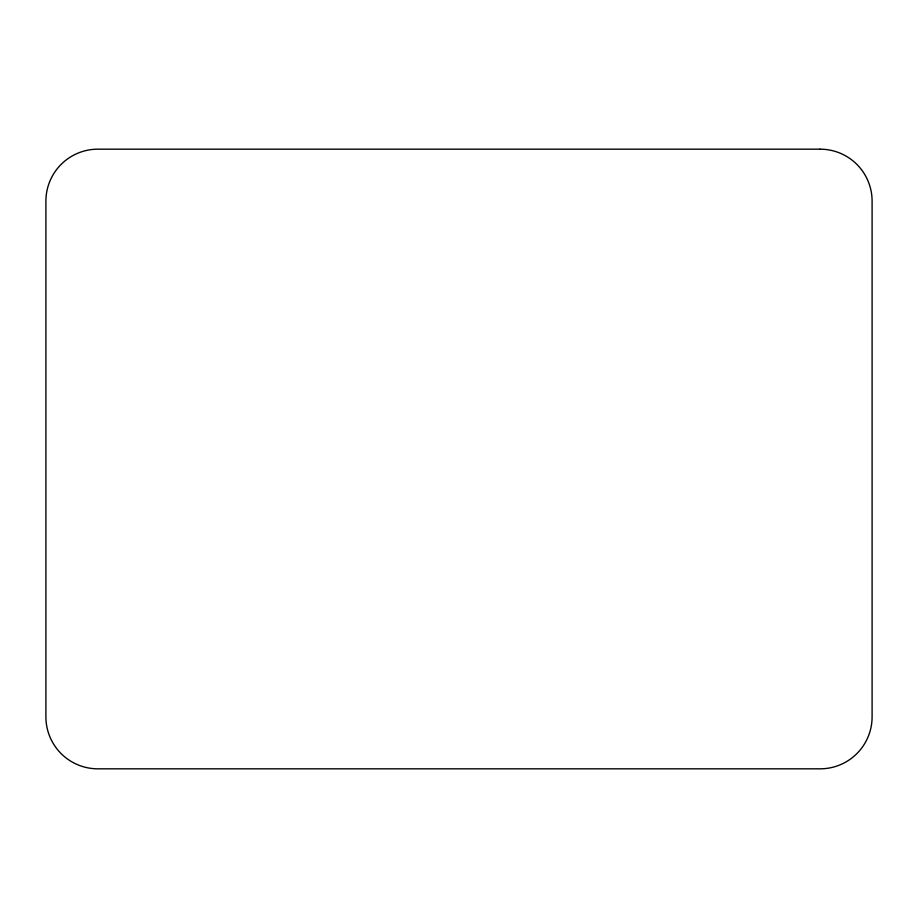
<?xml version="1.0" encoding="UTF-8"?>
<svg xmlns="http://www.w3.org/2000/svg" width="918" height="918" viewBox="0 0 918 918"><rect width="100%" height="100%" fill="white"/><g stroke="black" fill="none" stroke-linecap="round" stroke-linejoin="round"><path stroke-width="1.38" d="M820.13 149.175L97.87 149.175A51.97 51.97 0 0 0 45.9 201.145L45.9 716.855A51.97 51.97 0 0 0 97.87 768.825L820.13 768.825A51.97 51.97 0 0 0 872.1 716.855L872.1 201.145A51.97 51.97 0 0 0 820.13 149.175"/></g></svg>
